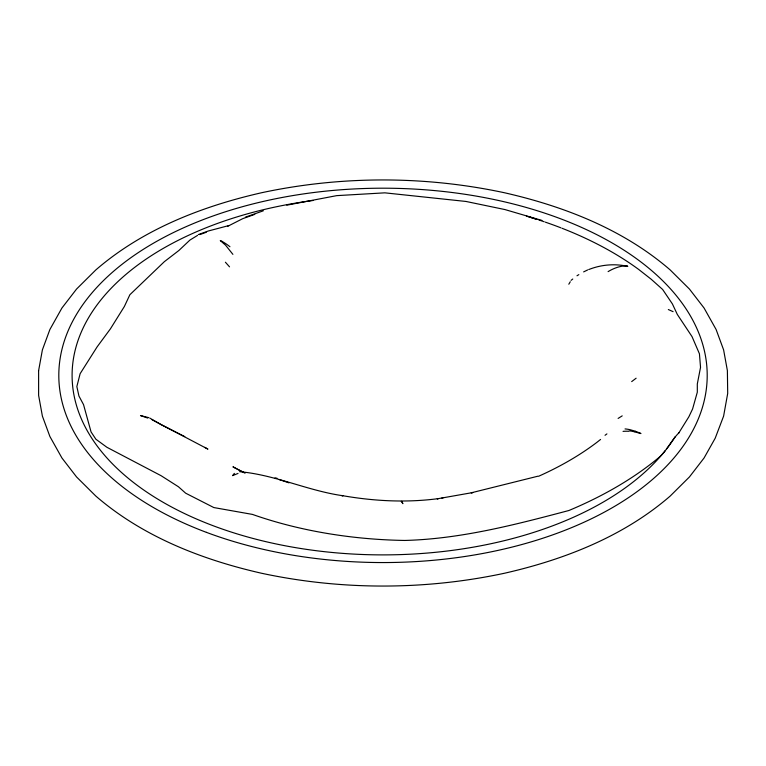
<?xml version="1.0" encoding="UTF-8"?>
<svg xmlns="http://www.w3.org/2000/svg" width="766" height="766" viewBox="0 0 766 766"><rect width="100%" height="100%" fill="white"/><g stroke="black" fill="none" stroke-linecap="round" stroke-linejoin="round"><path stroke-width="1.15" d="M568.812 284.215L570.268 281.764M608.099 271.614A43.595 27.988 -53.7 0 1 622.499 266.128L627.048 265.821L627.756 266.377C614.801 263.466 601.243 264.605 588.757 269.546M678.791 432.981L688.864 416.79L692.588 408.987L697.319 392.173L697.309 383.977L700.536 367.354L699.435 353.806L692.024 336.609L677.307 314.414L672.404 303.93L662.628 289.462L651.215 279.255L638.739 269.479A339.07 195.761 0 0 0 562.005 228.258M679.078 432.627C670.652 440.938 666.41 452.064 656.96 459.131A382.301 220.723 0 0 1 568.899 510.501C515.078 524.739 460.759 538.967 404.812 540.451A308.966 178.382 0 0 1 252.435 514.407L213.829 507.561L185.65 493.18L178.459 486.774L161.099 475.705L106.914 447.287L95.874 439.215L91.068 431.947L83.542 404.64L78.936 396.041L76.849 386.562L80.133 373.674L97.119 346.874L110.467 328.777L124.379 306.477L129.875 294.728L164.364 261.666L178.842 250.53L189.92 240.074L197.561 235.392M571.101 280.356L572.757 279.025M600.563 439.464L597.231 442.097A316.674 182.825 0 0 1 538.776 476.193M631.682 381.602L636.115 378.213M605.035 435.289L606.911 433.901M576.98 275.779L578.837 274.621M618.114 418.428L622.212 415.861M227.492 226.41L242.726 218.664L254.752 214.384M583.635 271.892L587.685 269.929M198.365 234.568L208.371 230.978L228.919 225.549M199.744 234.607L206.265 232.27M245.379 217.18L263.332 210.794M221.949 241.367L220.273 240.562L225.587 245.206L232.893 254.36M538.01 476.174L471.224 492.816L472.948 492.519L441.848 498.015M238.025 473.426L232.644 475.609M286.81 205.173L336.724 195.636L384.848 192.841L466.006 201.458L504.957 209.568L541.964 220.426M443.294 497.766L437.242 498.819L438.267 498.637C406.066 502.898 373.54 501.127 341.636 495.506L343.053 495.755C307.76 490.776 275.214 474.824 239.566 471.684M275.023 477.898L277.024 478.243M278.805 479.43L288.974 482.848M148.604 417.623L140.484 415.545L147.714 418.054M668.335 309.541L673.084 311.657M237.144 469.07L243.837 472.43M245.043 473.197L232.931 466.8L236.359 468.696M184.769 436.61L161.454 424.871L149.696 418.016M152.089 419.758L207.921 449.115L204.752 447.363M401.288 501.385L402.878 503.655L401.891 501.328M225.405 262.221L229.532 266.846M675.152 436.773A310.9 179.503 0 0 1 666.679 448.838M665.252 450.647A310.9 179.503 0 0 1 141.739 488.603A310.9 179.503 0 0 1 313.055 200.481M526.462 216.136A310.9 179.503 0 0 1 536.755 219.373M529.067 216.912A339.07 195.761 0 0 1 536.698 219.287M538.852 219.986A339.07 195.761 0 0 1 544.214 221.767M545.344 222.15A339.07 195.761 0 0 1 560.923 227.828M232.653 475.562A43.834 10.695 -79.8 0 1 234.415 473.369M625.037 428.922A43.729 30.209 47.5 0 1 630.131 429.716L635.11 431.181L634.813 431.746L635.33 431.248C651.033 437.281 628.886 429.247 628.829 431.268A43.719 34.307 26.5 0 0 623.045 431.363M221.949 241.338A44.026 29.434 50.7 0 1 229.953 246.738M38.616 370.61L38.616 395.39L42.389 416.12L49.895 436.505L61.922 457.972L76.562 476.95L95.807 496.062C142.294 536.296 200.97 559.333 260.277 572.958L260.976 573.131C341.129 590.356 424.871 590.356 505.024 573.131L505.723 572.958C565.03 559.333 623.706 536.296 670.193 496.062L689.438 476.95L704.078 457.972L715.205 438.2L723.611 416.12L727.7 393.427L727.384 370.61L723.611 349.88L716.105 329.495L704.078 308.028L689.438 289.05L670.193 269.938C623.706 229.704 565.03 206.667 505.723 193.042L505.024 192.869C424.871 175.644 341.129 175.644 260.976 192.869L260.277 193.042C200.97 206.667 142.294 229.704 95.807 269.938L76.562 289.05L61.922 308.028L49.895 329.495L42.389 349.88L38.616 370.61M206.427 532.36A324.2 187.182 0 0 0 706.759 385.174A324.2 187.182 0 0 0 235.813 208.601A324.2 187.182 0 0 0 206.427 532.36"/></g></svg>
